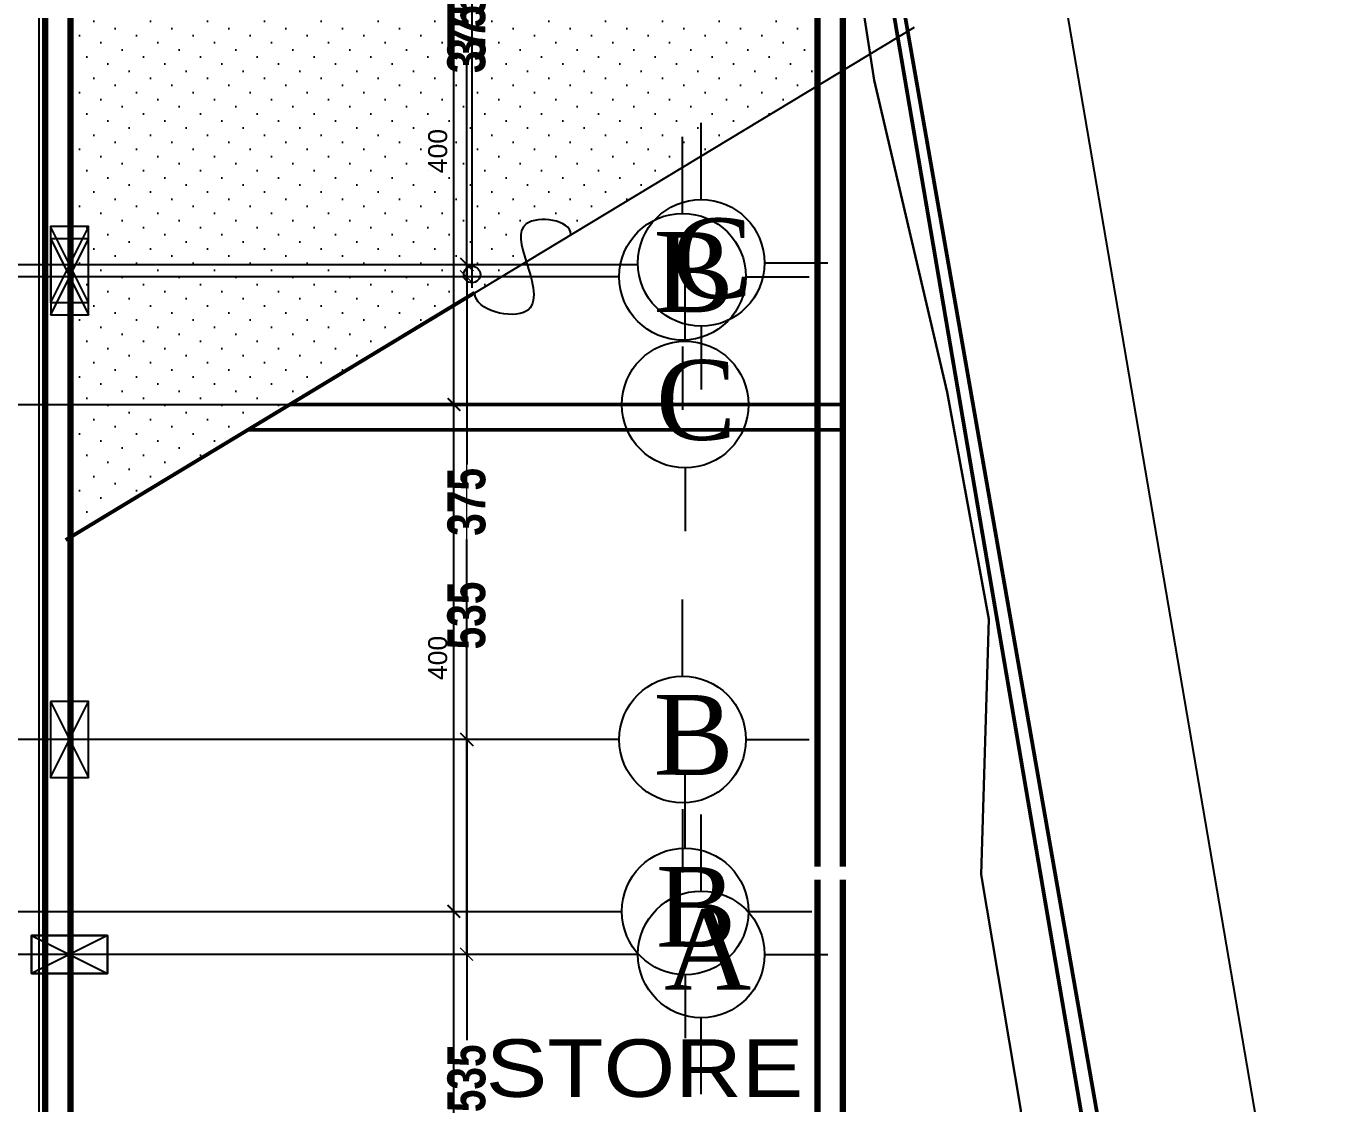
# Model space of a CAD drawing. Extents: x 285329 to 658348, y -83126 to -16980.
# Drawn here: x 324102 to 325129, y -36780 to -35929 of the extents above; entities that cross this region are included whole.
import ezdxf

# ---------------------------------------------------------------- set-up
doc = ezdxf.new("R2010")
doc.units = 0
doc.layers.get('0').update_dxf_attribs({"linetype": 'CONTINUOUS'})
doc.layers.get('DEFPOINTS').update_dxf_attribs({"color": 9, "linetype": 'CONTINUOUS'})
for name, color, linetype, lineweight in [('A-text function', 30, 'CONTINUOUS', 20), ('excavation border', 5, 'CONTINUOUS', 30), ('VIS', 8, 'CONTINUOUS', 18)]:
    doc.layers.add(name, color=color, linetype=linetype, lineweight=lineweight)
for name, color, linetype in [('AXIS', 1, 'CONTINUOUS'), ('COLUMN', 5, 'CONTINUOUS'), ('DIM', 3, 'CONTINUOUS'), ('FURNITURE', 4, 'CONTINUOUS'), ('TEXT', 3, 'CONTINUOUS'), ('WALL', 7, 'CONTINUOUS'), ('WALL1', 2, 'CONTINUOUS')]:
    doc.layers.add(name, color=color, linetype=linetype)
doc.styles.add('ARIAL', font='BOD_CB.TTF', dxfattribs={"width": 1.2})
doc.styles.add('CITYBLUEPRINT', font='cityb___.ttf', dxfattribs={"width": 0.8})
doc.styles.get("Standard").update_dxf_attribs({"font": 'sanss___.ttf', "height": 15})
doc.styles.add('style2', font='romantic.ttf', dxfattribs={"height": 50})
doc.dimstyles.new('50', dxfattribs={"dimtxt": 30, "dimasz": 10, "dimexe": 5, "dimexo": 6, "dimgap": 5, "dimtad": 0, "dimdec": 0, "dimdsep": 46, "dimtxsty": 'CITYBLUEPRINT', "dimblk1": 'OBLIQUE', "dimblk2": 'OBLIQUE', "dimsah": 1, "dimcen": 0.05, "dimdle": 0.03, "dimclre": 22, "dimclrt": 7, "dimadec": 0, "dimazin": 0, "dimtfac": 1, "dimtdec": 0, "dimtix": 1, "dimtmove": 0, "dimatfit": 3, "dimldrblk": 'OBLIQUE', "dimfxl": 1, "dimtolj": 1, "dimtzin": 0, "dimarcsym": 0})
doc.dimstyles.get("Standard").update_dxf_attribs({"dimtxt": 50, "dimasz": 10, "dimexe": 10, "dimexo": 30, "dimgap": 5, "dimtad": 1, "dimdec": 0, "dimdsep": 46, "dimtxsty": 'Standard', "dimblk1": 'ARCHTICK', "dimblk2": 'ARCHTICK', "dimsah": 1, "dimcen": 2.5, "dimdle": 15, "dimclrd": 3, "dimclre": 3, "dimclrt": 3, "dimazin": 0, "dimtfac": 1, "dimtdec": 0, "dimtmove": 2, "dimatfit": 2, "dimldrblk": 'ARCHTICK', "dimfxl": 1.0455, "dimfxlon": 1, "dimtolj": 1, "dimtzin": 0, "dimarcsym": 0})
doc.dimstyles.new('STANDARD$0', dxfattribs={"dimscale": 0, "dimtxt": 50, "dimasz": 8, "dimexe": 15, "dimexo": 0.0625, "dimgap": 2, "dimtad": 1, "dimdec": 0, "dimzin": 0, "dimdsep": 46, "dimtxsty": 'Standard', "dimblk1": 'ARCHTICK', "dimblk2": 'ARCHTICK', "dimsah": 1, "dimcen": 0.09, "dimdle": 15, "dimclrd": 3, "dimclre": 3, "dimclrt": 3, "dimazin": 0, "dimtfac": 1, "dimtdec": 0, "dimtofl": 0, "dimtmove": 1, "dimatfit": 3, "dimldrblk": 'ARCHTICK', "dimfxl": 1.0455, "dimfxlon": 1, "dimtolj": 1, "dimtzin": 0, "dimarcsym": 0})

# ---------------------------------------------------------------- blocks, each defined once
blk = doc.blocks.new('_ARCHTICK')
at = {"color": 0, "linetype": 'ByBlock', "const_width": 0.15}
blk.add_lwpolyline([(-0.5, -0.5), (0.5, 0.5)], dxfattribs=at)
blk = doc.blocks.new('*D3020')
at = {"layer": 'DEFPOINTS', "color": 0, "linetype": 'ByBlock', "lineweight": 5, "ltscale": 3, "transparency": 16777216}
for p in [(324373.3, -36627.9), (324440.1, -36627.9), (324321.6, -37028)]:
    blk.add_point(p, dxfattribs=at)
at = {"layer": 'WALL1', "color": 3, "linetype": 'ByBlock', "lineweight": -2, "ltscale": 3, "transparency": 16777216}
for p, q in [((324440.1, -37043), (324440.1, -36612.9)), ((324439.1, -36627.9), (324450.1, -36627.9)), ((324439.1, -37028), (324450.1, -37028))]:
    blk.add_line(p, q, dxfattribs=at)
at = {"layer": 'WALL1', "color": 3, "linetype": 'ByBlock', "lineweight": -2, "ltscale": 3, "transparency": 16777216, "xscale": 10, "yscale": 10, "zscale": 10}
for p, rotation in [((324440.1, -36627.9), 90), ((324440.1, -37028), 270)]:
    blk.add_blockref('_ARCHTICK', p, dxfattribs=dict(at, rotation=rotation))
at = {"layer": 'WALL1', "color": 3, "linetype": 'ByBlock', "ltscale": 3, "transparency": 16777216, "insert": (324427.4, -36827.9), "char_height": 15, "attachment_point": 5, "rotation": 90}
blk.add_mtext('\\A1;400', dxfattribs=at)
blk = doc.blocks.new('*D3021')
at = {"layer": 'DEFPOINTS', "color": 0, "linetype": 'ByBlock', "lineweight": 5, "ltscale": 3, "transparency": 16777216}
for p in [(324440.1, -36227.7), (324440.1, -36227.7), (324373.3, -36627.9)]:
    blk.add_point(p, dxfattribs=at)
at = {"layer": 'WALL1', "color": 3, "linetype": 'ByBlock', "lineweight": -2, "ltscale": 3, "transparency": 16777216}
for p, q in [((324440.1, -36642.9), (324440.1, -36212.7)), ((324440.1, -36227.7), (324430.1, -36227.7)), ((324439.1, -36627.9), (324450.1, -36627.9))]:
    blk.add_line(p, q, dxfattribs=at)
at = {"layer": 'WALL1', "color": 3, "linetype": 'ByBlock', "lineweight": -2, "ltscale": 3, "transparency": 16777216, "xscale": 10, "yscale": 10, "zscale": 10}
for p, rotation in [((324440.1, -36227.7), 90), ((324440.1, -36627.9), 270)]:
    blk.add_blockref('_ARCHTICK', p, dxfattribs=dict(at, rotation=rotation))
at = {"layer": 'WALL1', "color": 3, "linetype": 'ByBlock', "ltscale": 3, "transparency": 16777216, "insert": (324427.4, -36427.8), "char_height": 15, "attachment_point": 5, "rotation": 90}
blk.add_mtext('\\A1;400', dxfattribs=at)
blk = doc.blocks.new('*D3022')
at = {"layer": 'DEFPOINTS', "color": 0, "linetype": 'ByBlock', "lineweight": 5, "ltscale": 3, "transparency": 16777216}
for p in [(324440.1, -35827.7), (324440.1, -35827.7), (324440.1, -36227.7)]:
    blk.add_point(p, dxfattribs=at)
at = {"layer": 'WALL1', "color": 3, "linetype": 'ByBlock', "lineweight": -2, "ltscale": 3, "transparency": 16777216}
for p, q in [((324440.1, -36242.7), (324440.1, -35812.7)), ((324440.1, -35827.7), (324430.1, -35827.7)), ((324440.1, -36227.7), (324430.1, -36227.7))]:
    blk.add_line(p, q, dxfattribs=at)
at = {"layer": 'WALL1', "color": 3, "linetype": 'ByBlock', "lineweight": -2, "ltscale": 3, "transparency": 16777216, "xscale": 10, "yscale": 10, "zscale": 10}
for p, rotation in [((324440.1, -35827.7), 90), ((324440.1, -36227.7), 270)]:
    blk.add_blockref('_ARCHTICK', p, dxfattribs=dict(at, rotation=rotation))
at = {"layer": 'WALL1', "color": 3, "linetype": 'ByBlock', "ltscale": 3, "transparency": 16777216, "insert": (324427.4, -36027.7), "char_height": 15, "attachment_point": 5, "rotation": 90}
blk.add_mtext('\\A1;400', dxfattribs=at)
blk = doc.blocks.new('*D2212')
at = {"layer": 'DEFPOINTS', "color": 0, "linetype": 'Continuous', "lineweight": 5, "transparency": 16777216}
for p in [(159766.8, -32812.9), (159633.4, -32835.7), (160167.5, -35966.3)]:
    blk.add_point(p, dxfattribs=at)
at = {"layer": 'WALL', "color": 3, "linetype": 'Continuous', "lineweight": -2, "transparency": 16777216}
for p, q in [((160303.4, -35958.3), (159764.3, -32798.1)), ((159765.8, -32813.1), (159781.6, -32810.4)), ((160299.9, -35943.7), (160315.7, -35941))]:
    blk.add_line(p, q, dxfattribs=at)
at = {"layer": 'WALL', "color": 3, "linetype": 'Continuous', "lineweight": -2, "transparency": 16777216, "xscale": 8, "yscale": 8, "zscale": 8}
for p, rotation in [((159766.8, -32812.9), 99.68081920431976), ((160300.9, -35943.5), 279.6808192043198)]:
    blk.add_blockref('_ARCHTICK', p, dxfattribs=dict(at, rotation=rotation))
at = {"layer": 'WALL', "color": 3, "linetype": 'Continuous', "transparency": 16777216, "insert": (160043.5, -34376.6), "char_height": 15, "attachment_point": 5, "rotation": 279.6808}
blk.add_mtext('\\A1;3176', dxfattribs=at)
blk = doc.blocks.new('COLUMN')
at = {"layer": 'AXIS'}
for p, q in [((236924.7, -9644.3), (236984.7, -9674.3)), ((236984.7, -9644.3), (236924.7, -9674.3))]:
    blk.add_line(p, q, dxfattribs=at)
at = {"layer": 'COLUMN'}
blk.add_lwpolyline([(236924.7, -9644.3), (236984.7, -9644.3), (236984.7, -9674.3), (236924.7, -9674.3)], close=True, dxfattribs=at)
blk = doc.blocks.new('_Oblique')
at = {"color": 0, "lineweight": -2}
blk.add_line((-0.5, -0.5), (0.5, 0.5), dxfattribs=at)
blk = doc.blocks.new('*D3059')
at = {"layer": 'DEFPOINTS', "color": 0, "linetype": 'Continuous', "lineweight": 5, "transparency": 16777216}
for p in [(324450.2, -35742.2), (324450.2, -36117.1), (324450.2, -36117.1)]:
    blk.add_point(p, dxfattribs=at)
at = {"layer": 'DIM', "color": 22, "linetype": 'Continuous', "lineweight": -2, "transparency": 16777216}
for p, q in [((324444.2, -35742.2), (324445.2, -35742.2)), ((324444.2, -36117.1), (324445.2, -36117.1))]:
    blk.add_line(p, q, dxfattribs=at)
at = {"layer": 'DIM', "color": 0, "linetype": 'Continuous', "lineweight": -2, "transparency": 16777216}
for p, q in [((324450.2, -35742.1), (324450.2, -35900)), ((324450.2, -36117.2), (324450.2, -35959.3))]:
    blk.add_line(p, q, dxfattribs=at)
at = {"layer": 'DIM', "color": 0, "linetype": 'Continuous', "lineweight": -2, "transparency": 16777216, "xscale": 10, "yscale": 10, "zscale": 10}
for p, rotation in [((324450.2, -35742.2), 90), ((324450.2, -36117.1), 270)]:
    blk.add_blockref('_Oblique', p, dxfattribs=dict(at, rotation=rotation))
at = {"layer": 'DIM', "color": 7, "linetype": 'Continuous', "lineweight": 5, "transparency": 16777216, "insert": (324450.2, -35929.6), "char_height": 30, "attachment_point": 5, "rotation": 90, "style": 'CITYBLUEPRINT'}
blk.add_mtext('\\A1;375', dxfattribs=at)
blk = doc.blocks.new('*D3060')
at = {"layer": 'DEFPOINTS', "color": 0, "linetype": 'Continuous', "lineweight": 5, "transparency": 16777216}
for p in [(324450.2, -36117.1), (324450.2, -36492.1), (324450.2, -36492.1)]:
    blk.add_point(p, dxfattribs=at)
at = {"layer": 'DIM', "color": 22, "linetype": 'Continuous', "lineweight": -2, "transparency": 16777216}
for p, q in [((324444.2, -36117.1), (324445.2, -36117.1)), ((324456.2, -36492.1), (324455.2, -36492.1))]:
    blk.add_line(p, q, dxfattribs=at)
at = {"layer": 'DIM', "color": 0, "linetype": 'Continuous', "lineweight": -2, "transparency": 16777216}
for p, q in [((324450.2, -36117.1), (324450.2, -36275)), ((324450.2, -36492.2), (324450.2, -36334.3))]:
    blk.add_line(p, q, dxfattribs=at)
at = {"layer": 'DIM', "color": 0, "linetype": 'Continuous', "lineweight": -2, "transparency": 16777216, "xscale": 10, "yscale": 10, "zscale": 10}
for p, rotation in [((324450.2, -36117.1), 90), ((324450.2, -36492.1), 270)]:
    blk.add_blockref('_Oblique', p, dxfattribs=dict(at, rotation=rotation))
at = {"layer": 'DIM', "color": 7, "linetype": 'Continuous', "lineweight": 5, "transparency": 16777216, "insert": (324450.2, -36304.6), "char_height": 30, "attachment_point": 5, "rotation": 90, "style": 'CITYBLUEPRINT'}
blk.add_mtext('\\A1;375', dxfattribs=at)
blk = doc.blocks.new('*D3061')
at = {"layer": 'DEFPOINTS', "color": 0, "linetype": 'Continuous', "lineweight": 5, "transparency": 16777216}
for p in [(324450.2, -36492.2), (324450.2, -37027), (324450.2, -37027)]:
    blk.add_point(p, dxfattribs=at)
at = {"layer": 'DIM', "color": 0, "linetype": 'Continuous', "lineweight": -2, "transparency": 16777216}
for p, q in [((324450.2, -36492.1), (324450.2, -36729.6)), ((324450.2, -37027), (324450.2, -36789.5))]:
    blk.add_line(p, q, dxfattribs=at)
at = {"layer": 'DIM', "color": 22, "linetype": 'Continuous', "lineweight": -2, "transparency": 16777216}
for p, q in [((324456.2, -36492.2), (324455.2, -36492.2)), ((324456.2, -37027), (324455.2, -37027))]:
    blk.add_line(p, q, dxfattribs=at)
at = {"layer": 'DIM', "color": 0, "linetype": 'Continuous', "lineweight": -2, "transparency": 16777216, "xscale": 10, "yscale": 10, "zscale": 10}
for p, rotation in [((324450.2, -36492.2), 90), ((324450.2, -37027), 270)]:
    blk.add_blockref('_Oblique', p, dxfattribs=dict(at, rotation=rotation))
at = {"layer": 'DIM', "color": 7, "linetype": 'Continuous', "lineweight": 5, "transparency": 16777216, "insert": (324450.2, -36759.6), "char_height": 30, "attachment_point": 5, "rotation": 90, "style": 'CITYBLUEPRINT'}
blk.add_mtext('\\A1;535', dxfattribs=at)
blk = doc.blocks.new('*D2210')
at = {"layer": 'DEFPOINTS', "color": 0, "linetype": 'Continuous', "lineweight": 5, "transparency": 16777216}
for p in [(329436.7, -12978.7), (329436.7, -13353.7), (329436.7, -13353.7)]:
    blk.add_point(p, dxfattribs=at)
at = {"layer": 'VIS', "color": 22, "linetype": 'Continuous', "lineweight": -2, "transparency": 16777216}
for p, q in [((329430.7, -12978.7), (329431.7, -12978.7)), ((329442.7, -13353.7), (329441.7, -13353.7))]:
    blk.add_line(p, q, dxfattribs=at)
at = {"layer": 'VIS', "color": 24, "linetype": 'Continuous', "lineweight": -2, "transparency": 16777216}
for p, q in [((329436.7, -12978.6), (329436.7, -13136.5)), ((329436.7, -13353.7), (329436.7, -13195.9))]:
    blk.add_line(p, q, dxfattribs=at)
at = {"layer": 'VIS', "color": 24, "linetype": 'Continuous', "lineweight": -2, "transparency": 16777216, "xscale": 10, "yscale": 10, "zscale": 10}
for p, rotation in [((329436.7, -12978.7), 90), ((329436.7, -13353.7), 270)]:
    blk.add_blockref('_Oblique', p, dxfattribs=dict(at, rotation=rotation))
at = {"layer": 'VIS', "color": 30, "linetype": 'Continuous', "lineweight": 5, "transparency": 16777216, "insert": (329436.7, -13166.2), "char_height": 30, "attachment_point": 5, "rotation": 90, "style": 'CITYBLUEPRINT'}
blk.add_mtext('\\A1;375', dxfattribs=at)
blk = doc.blocks.new('*D2211')
at = {"layer": 'DEFPOINTS', "color": 0, "linetype": 'Continuous', "lineweight": 5, "transparency": 16777216}
for p in [(329436.7, -13353.7), (329436.7, -13888.5), (329436.7, -13888.5)]:
    blk.add_point(p, dxfattribs=at)
at = {"layer": 'VIS', "color": 24, "linetype": 'Continuous', "lineweight": -2, "transparency": 16777216}
for p, q in [((329436.7, -13353.7), (329436.7, -13591.2)), ((329436.7, -13888.6), (329436.7, -13651.1))]:
    blk.add_line(p, q, dxfattribs=at)
at = {"layer": 'VIS', "color": 22, "linetype": 'Continuous', "lineweight": -2, "transparency": 16777216}
for p, q in [((329442.7, -13353.7), (329441.7, -13353.7)), ((329442.7, -13888.5), (329441.7, -13888.5))]:
    blk.add_line(p, q, dxfattribs=at)
at = {"layer": 'VIS', "color": 24, "linetype": 'Continuous', "lineweight": -2, "transparency": 16777216, "xscale": 10, "yscale": 10, "zscale": 10}
for p, rotation in [((329436.7, -13353.7), 90), ((329436.7, -13888.5), 270)]:
    blk.add_blockref('_Oblique', p, dxfattribs=dict(at, rotation=rotation))
at = {"layer": 'VIS', "color": 30, "linetype": 'Continuous', "lineweight": 5, "transparency": 16777216, "insert": (329436.7, -13621.1), "char_height": 30, "attachment_point": 5, "rotation": 90, "style": 'CITYBLUEPRINT'}
blk.add_mtext('\\A1;535', dxfattribs=at)
blk = doc.blocks.new('site77')
at = {"layer": 'WALL', "linetype": 'Continuous', "const_width": 3}
for points in [[(159633.4, -32835.7), (160181.6, -35967.1)], [(159633.4, -32835.7), (160167.5, -35966.3)]]:
    blk.add_lwpolyline(points, dxfattribs=at)
at = {"layer": 'WALL', "linetype": 'Continuous'}
dim = blk.add_aligned_dim(p1=(160167.5, -35966.3), p2=(159633.4, -32835.7), distance=-135.4, dimstyle='STANDARD$0', override={"dimscale": 1}, dxfattribs=at)
dim.commit()
dim.dimension.update_dxf_attribs({"geometry": '*D2212', "text_midpoint": (160043.5, -34376.6)})
blk = doc.blocks.new('cbcb')
at = {"layer": 'AXIS'}
for p, q in [((329123.2, -10741.8), (329122.7, -14326.1)), ((329607.3, -13303.7), (329607.3, -13243.3)), ((329557.3, -13353.7), (327215.7, -13353.7)), ((329657.3, -13353.7), (329707.3, -13353.7)), ((329607.3, -13408.7), (329607.3, -13458.7)), ((329622, -13838.6), (329622, -13778.2)), ((327235.1, -13888.5), (329572, -13888.5)), ((329672, -13888.6), (329722, -13888.6)), ((329622, -13999), (329622, -13938.6))]:
    blk.add_line(p, q, dxfattribs=at)
for centre in [(329607.3, -13353.7), (329622, -13888.6)]:
    blk.add_circle(centre, 50, dxfattribs=at)
at = {"layer": 'WALL', "linetype": 'Continuous', "xscale": -1, "rotation": 90}
blk.add_blockref('COLUMN', (319464, 223601), dxfattribs=at)
at = {"layer": 'WALL', "linetype": 'Continuous'}
blk.add_blockref('COLUMN', (92168.5, -4229.3), dxfattribs=at)
at = {"layer": 'WALL', "linetype": 'Continuous', "xscale": -1}
blk.add_blockref('COLUMN', (566077.9, -4229.3), dxfattribs=at)
at = {"layer": 'TEXT', "char_height": 63, "width": 240.461, "attachment_point": 1, "style": 'style2'}
for s, insert in [('B', (329584.2, -13318.5)), ('A', (329592.7, -13853.4))]:
    blk.add_mtext(s, dxfattribs=dict(at, insert=insert))
at = {"layer": 'VIS', "linetype": 'Continuous', "lineweight": 5}
for base, p1, p2, picture, middle in [((329436.7, -13353.7), (329436.7, -12978.7), (329436.7, -13353.7), '*D2210', (329436.7, -13166.2)), ((329436.7, -13888.5), (329436.7, -13353.7), (329436.7, -13888.5), '*D2211', (329436.7, -13621.1))]:
    dim = blk.add_linear_dim(base=base, p1=p1, p2=p2, angle=90, dimstyle='50', override={"dimtmove": 1}, dxfattribs=at)
    dim.commit()
    dim.dimension.update_dxf_attribs({"geometry": picture, "text_midpoint": middle})

msp = doc.modelspace()

# ---------------------------------------------------------------- hatches: boundary and pattern name
at = {"layer": 'FURNITURE', "ltscale": 3}
h = msp.add_hatch(dxfattribs=at)
h.set_pattern_fill('DOTS', color=256, scale=10, angle=45, style=0)
h.set_pattern_definition([(45, (14909.404, -13934.857), (-5.6126601, 16.8379802), [0, -15.875])])
h.paths.add_polyline_path([(324690.86, -35427.75), (324672.72, -35427.75, -1.0005706), (324572.72, -35427.69), (324454.55, -35427.69), (324503.11, -35510.21), (324454.47, -35510.21), (324454.47, -35627.77), (324726.12, -35627.77)])
h.paths.add_polyline_path([(324454.47, -35510.21), (324405.84, -35510.21), (324454.4, -35427.69), (324202.64, -35427.69, -0.2857243), (324247.3, -35547.77, -0.1714484), (324236.1, -35627.77), (324454.47, -35627.77)])
h.paths.add_polyline_path([(324454.47, -35627.77), (324236.1, -35627.77, -0.2604858), (324137.3, -35692.85), (324137.3, -35812.53), (324142.3, -35812.53), (324142.3, -35827.53), (324454.47, -35827.53)], flags=17)
edge = h.paths.add_edge_path()
edge.add_line((324727.3, -35634.48), (324726.12, -35627.77))
edge.add_line((324726.12, -35627.77), (324454.47, -35627.77))
edge.add_line((324454.47, -35627.77), (324454.47, -35827.53))
edge.add_line((324454.47, -35827.53), (324572.72, -35827.53))
edge.add_arc((324622.72, -35827.75), 50, 0, 179.74603, ccw=False)
edge.add_arc((324622.72, -35827.75), 50, 179.93464, 360, ccw=False)
edge.add_line((324572.72, -35827.69), (324454.47, -35827.69))
edge.add_line((324454.47, -35827.69), (324454.47, -36118.45))
edge.add_arc((324454.47, -36125), 6.55, 0, 90, ccw=False)
edge.add_arc((324454.47, -36125), 6.55, -180, 0, ccw=False)
edge.add_arc((324454.47, -36125), 6.55, 90, 180, ccw=False)
edge.add_line((324454.47, -36118.45), (324454.47, -35827.69))
edge.add_line((324454.47, -35827.69), (324142.3, -35827.69))
edge.add_line((324142.3, -35827.69), (324142.3, -35842.53))
edge.add_line((324142.3, -35842.53), (324137.3, -35842.53))
edge.add_line((324137.3, -35842.53), (324137.3, -36212.53))
edge.add_line((324137.3, -36212.53), (324142.3, -36212.53))
edge.add_line((324142.3, -36212.53), (324142.3, -36227.53))
edge.add_line((324142.3, -36227.53), (324310.9, -36227.53))
edge.add_line((324310.9, -36227.53), (324456.57, -36139.47))
edge.add_spline(control_points=[(324456.57, -36139.47), (324456.57, -36139.55), (324456.57, -36139.63), (324456.57, -36139.71)], knot_values=[148.3114726, 148.3114726, 148.3114726, 148.3114726, 148.5517962, 148.5517962, 148.5517962, 148.5517962], degree=3, periodic=0)
edge.add_line((324456.57, -36139.71), (324497.36, -36115.08))
edge.add_spline(control_points=[(324497.36, -36115.08), (324497.34, -36115.02), (324493.5, -36102.55), (324485.12, -36075.88), (324532.45, -36081.64), (324532.45, -36093.7)], knot_values=[0, 0, 0, 0, 0.144033, 29.992198, 66.1905518, 66.1905518, 66.1905518, 66.1905518], degree=3, periodic=0)
edge.add_line((324532.52, -36093.85), (324727.3, -35976.25))
edge.add_line((324727.3, -35976.25), (324727.3, -35634.48))
h.paths.add_polyline_path([(324310.63, -36227.69), (324142.3, -36227.69), (324142.3, -36242.53), (324137.3, -36242.53), (324137.3, -36332.47)])
h.paths.add_polyline_path([(324415.91, -35647.81), (324415.91, -35607.57), (324438.87, -35607.57), (324438.87, -35647.81)], flags=9)
h.paths.add_polyline_path([(324415.91, -36047.81), (324415.91, -36007.57), (324438.87, -36007.57), (324438.87, -36047.81)], flags=25)

# ---------------------------------------------------------------- linework, layer by layer
at = {"layer": 'AXIS'}
for p, q in [((324112.3, -33436.35), (324112.3, -37458.98)), ((324622.72, -36177.75), (324622.72, -36117.32)), ((322476.66, -36227.69), (324573.05, -36227.69)), ((324672.72, -36227.75), (324722.72, -36227.75)), ((324622.72, -36277.75), (324622.72, -36327.75)), ((324622.72, -36577.91), (324622.72, -36517.48)), ((322476.66, -36627.85), (324573.05, -36627.85)), ((324672.72, -36627.91), (324722.72, -36627.91)), ((324622.72, -36677.91), (324622.72, -36727.91))]:
    msp.add_line(p, q, dxfattribs=at)
for centre in [(324622.72, -36227.75), (324622.72, -36627.91)]:
    msp.add_circle(centre, 50, dxfattribs=at)
at = {"layer": 'DIM'}
for p, q in [((324136.64, -33880.33), (324136.12, -37464.61)), ((324635.37, -36065.92), (324635.37, -36005.5)), ((322240.02, -36117.14), (324585.39, -36117.14)), ((324685.37, -36115.92), (324735.37, -36115.92)), ((324635.37, -36165.92), (324635.37, -36215.92)), ((324620.72, -36442.2), (324620.72, -36381.77)), ((324570.72, -36492.14), (322229.14, -36492.14)), ((324670.72, -36492.2), (324720.72, -36492.2)), ((324620.72, -36547.2), (324620.72, -36597.2))]:
    msp.add_line(p, q, dxfattribs=at)
for centre in [(324635.37, -36115.92), (324620.72, -36492.2)]:
    msp.add_circle(centre, 50, dxfattribs=at)
at = {"layer": 'excavation border'}
msp.add_lwpolyline([(324596.87, -35114.08), (324623.47, -35243.24), (324668.75, -35421.29), (324735.43, -35643.91), (324747.13, -35811.65), (324771.97, -35971.75), (324829.55, -36218.09), (324862.53, -36397.14), (324856.53, -36598.65), (324887.88, -36784.71), (324881.9, -36968.87), (324840.48, -37133.24), (324797.88, -37190.18), (324718.4, -37254.12), (324616.27, -37296.24), (324459.45, -37334.55), (324211.91, -37368.36), (324034.68, -37385.78), (323925.93, -37476.29), (323763.92, -37468.76), (323560.42, -37493.63)], dxfattribs=at)
at = {"layer": 'FURNITURE', "ltscale": 3}
msp.add_line((324454.47, -36135.6), (324454.47, -35399.95), dxfattribs=at)
at = {"layer": 'WALL', "color": 6, "linetype": 'Continuous'}
msp.add_line((324803.68, -35930.13), (324133.58, -36334.72), dxfattribs=at)
at = {"layer": 'WALL', "linetype": 'Continuous', "ltscale": 3, "const_width": 5}
for points in [[(324747.3, -36337.61), (324747.3, -36592.69), (324747.3, -35632.73), (324671.8, -35204.34, 0.363992), (324455.14, -35022.53), (324142.3, -35022.53)], [(324727.3, -36592.69), (324727.3, -35634.48), (324652.1, -35207.81, 0.363992), (324455.14, -35042.53), (324143.12, -35042.53)]]:
    msp.add_lwpolyline(points, format="xyb", dxfattribs=at)
for points in [[(324117.3, -36347.77), (324117.3, -37008.02), (324117.3, -35452.69)], [(324137.3, -36347.77), (324137.3, -37028.02), (324137.3, -35452.69)], [(324727.3, -36602.85), (324727.3, -37113.11), (324193.47, -37445.56), (323051.5, -37445.56), (323051.5, -37048.02)], [(324747.3, -36602.85), (324747.3, -37124.22), (324199.19, -37465.56)]]:
    msp.add_lwpolyline(points, dxfattribs=at)
at = {"layer": 'WALL', "linetype": 'Continuous', "const_width": 3}
for points in [[(324456.57, -36139.47), (324133.58, -36334.72)], [(324310.63, -36227.69), (324747.3, -36227.69)], [(324277.54, -36247.69), (324747.3, -36247.69)]]:
    msp.add_lwpolyline(points, dxfattribs=at)
at = {"layer": 'WALL', "linetype": 'Continuous'}
msp.add_circle((324454.47, -36125), 6.55, dxfattribs=at)
at = {"layer": 'WALL', "linetype": 'Continuous', "start_tangent": (0, 1), "end_tangent": (0, 1)}
msp.add_spline([(324532.45, -36093.7), (324497.3, -36085.05), (324497.3, -36114.9), (324497.3, -36154.12), (324456.57, -36139.47)], degree=3, dxfattribs=at)

# ---------------------------------------------------------------- block references
at = {"layer": 'DIM', "linetype": 'Continuous', "xscale": -1}
for p, rotation in [((333795.9, -273071.84), 270), ((314477.39, 200462.56), 90)]:
    msp.add_blockref('COLUMN', p, dxfattribs=dict(at, rotation=rotation))
at = {"layer": 'VIS', "linetype": 'Continuous', "lineweight": 5}
msp.add_blockref('cbcb', (-4986.58, -22773.18), dxfattribs=at)
at = {"layer": 'WALL', "linetype": 'Continuous'}
msp.add_blockref('site77', (164825.34, -1156.83), dxfattribs=at)

# ---------------------------------------------------------------- texts
at = {"layer": 'A-text function', "insert": (324465.28, -36728.91), "char_height": 45.36, "width": 1374.1926, "attachment_point": 1, "style": 'ARIAL'}
msp.add_mtext('STORE', dxfattribs=at)
at = {"layer": 'DIM', "char_height": 63, "width": 240.4607, "attachment_point": 1, "style": 'style2'}
for s, insert in [('C', (324612.29, -36080.75)), ('B', (324597.63, -36457.03))]:
    msp.add_mtext(s, dxfattribs=dict(at, insert=insert))
at = {"layer": 'TEXT', "char_height": 63, "width": 240.4607, "attachment_point": 1, "style": 'style2'}
for s, insert in [('C', (324599.63, -36192.58)), ('B', (324599.63, -36592.74))]:
    msp.add_mtext(s, dxfattribs=dict(at, insert=insert))

# ---------------------------------------------------------------- dimensions: what is measured, and where the dimension line sits
at = {"layer": 'DIM', "linetype": 'Continuous', "lineweight": 5}
for base, p1, p2, picture, middle in [((324450.16, -36117.14), (324450.16, -35742.15), (324450.16, -36117.14), '*D3059', (324450.16, -35929.65)), ((324450.16, -36492.14), (324450.16, -36117.14), (324450.16, -36492.14), '*D3060', (324450.16, -36304.64)), ((324450.16, -37027.01), (324450.16, -36492.17), (324450.16, -37027.01), '*D3061', (324450.16, -36759.59))]:
    dim = msp.add_linear_dim(base=base, p1=p1, p2=p2, angle=90, dimstyle='50', override={"dimtmove": 1}, dxfattribs=at)
    dim.commit()
    dim.dimension.update_dxf_attribs({"geometry": picture, "text_midpoint": middle})
at = {"layer": 'WALL1', "linetype": 'ByBlock', "ltscale": 3}
for base, p1, p2, picture, middle in [((324440.12, -35827.69), (324440.12, -36227.69), (324440.12, -35827.69), '*D3022', (324427.39, -36027.69)), ((324440.12, -36227.69), (324373.3, -36627.85), (324440.12, -36227.69), '*D3021', (324427.39, -36427.77))]:
    dim = msp.add_linear_dim(base=base, p1=p1, p2=p2, angle=90, dimstyle='Standard', override={"dimtmove": 1}, dxfattribs=at)
    dim.commit()
    dim.dimension.update_dxf_attribs({"geometry": picture, "text_midpoint": middle})
dim = msp.add_linear_dim(base=(324440.12, -36627.85), p1=(324321.6, -37028.02), p2=(324373.3, -36627.85), angle=90, dimstyle='Standard', dxfattribs=at)
dim.commit()
dim.dimension.update_dxf_attribs({"geometry": '*D3020', "text_midpoint": (324427.39, -36827.94)})

doc.saveas('drawing.dxf')
